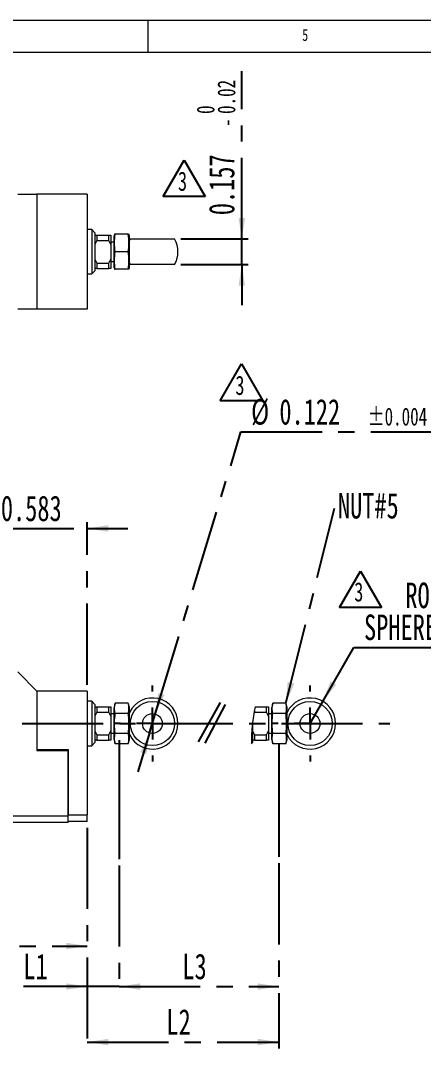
# Paper-space layout '시트2_ENG' of a CAD drawing. Header units: inches. Extents: x 0.2 to 16.3, y 0.2 to 11.5.
# Drawn here: x 7.48 to 9.97, y 5.16 to 11.5 of the extents above; entities that cross this region are included whole.
import ezdxf

# ---------------------------------------------------------------- set-up
doc = ezdxf.new("R2010")
doc.units = ezdxf.units.IN
doc.header["$MEASUREMENT"] = 0
doc.linetypes.add('CENTERX2', pattern=[0.8, 0.5, -0.1, 0.1, -0.1])
doc.layers.add('CENTER_LINE', color=7, linetype='CENTERX2')
doc.layers.add('DIMENSION', color=7, linetype='Continuous')
doc.styles.add('SLDTEXTSTYLE0', font='TXT', dxfattribs={"width": 0.7})
doc.styles.add('SLDTEXTSTYLE2', font='TXT', dxfattribs={"width": 0.75})
doc.dimstyles.new('SLDDIMSTYLE0', dxfattribs={"dimtxt": 0.15748, "dimasz": 0.13, "dimexe": 0, "dimexo": 0.0625, "dimgap": 0.03937, "dimtad": 1, "dimdec": 3, "dimrnd": 1e-09, "dimzin": 12, "dimdsep": 46, "dimtxsty": 'SLDTEXTSTYLE0', "dimsah": 1, "dimcen": 0.09, "dimadec": 0, "dimazin": 3, "dimtfac": 1, "dimtdec": 3, "dimtofl": 0, "dimtmove": 0, "dimatfit": 3, "dimfxl": 1, "dimfrac": 2, "dimtolj": 1, "dimtzin": 12, "dimarcsym": 0})
doc.dimstyles.new('SLDDIMSTYLE1', dxfattribs={"dimtxt": 0.15748, "dimasz": 0.13, "dimexe": 0, "dimexo": 0.0625, "dimgap": 0.03937, "dimtad": 1, "dimdec": 3, "dimrnd": 1e-09, "dimzin": 12, "dimdsep": 46, "dimtxsty": 'SLDTEXTSTYLE0', "dimsah": 1, "dimcen": 0.09, "dimadec": 0, "dimazin": 3, "dimtfac": 1, "dimtdec": 3, "dimtmove": 0, "dimatfit": 0, "dimfxl": 1, "dimfrac": 2, "dimtolj": 1, "dimtzin": 12, "dimarcsym": 0})
doc.dimstyles.new('SLDDIMSTYLE11', dxfattribs={"dimtxt": 0.15748, "dimasz": 0.13, "dimexe": 0, "dimexo": 0.0625, "dimgap": 0.03937, "dimtad": 0, "dimtih": 1, "dimtoh": 1, "dimdec": 3, "dimrnd": 1e-09, "dimdsep": 46, "dimtxsty": 'SLDTEXTSTYLE0', "dimsah": 1, "dimcen": 0, "dimadec": 0, "dimazin": 2, "dimtol": 1, "dimtp": 0.003937, "dimtm": 0.003937, "dimtfac": 1, "dimtdec": 3, "dimtmove": 0, "dimatfit": 3, "dimfxl": 1, "dimfrac": 2, "dimtolj": 1, "dimarcsym": 0})
doc.dimstyles.new('SLDDIMSTYLE13', dxfattribs={"dimtxt": 0.15748, "dimasz": 0.13, "dimexe": 0, "dimexo": 0.0625, "dimgap": 0.03937, "dimtad": 1, "dimdec": 3, "dimrnd": 1e-09, "dimdsep": 46, "dimtxsty": 'SLDTEXTSTYLE0', "dimsah": 1, "dimcen": 0.09, "dimadec": 0, "dimazin": 2, "dimtol": 1, "dimtm": 0.019685, "dimtfac": 1, "dimtdec": 3, "dimtmove": 0, "dimatfit": 0, "dimfxl": 1, "dimfrac": 2, "dimtolj": 1, "dimarcsym": 0})
doc.dimstyles.new('SLDDIMSTYLE14', dxfattribs={"dimtxt": 0.15748, "dimasz": 0.13, "dimexe": 0, "dimexo": 0.0625, "dimgap": 0.03937, "dimtad": 0, "dimtih": 1, "dimtoh": 1, "dimdec": 3, "dimrnd": 1e-09, "dimzin": 12, "dimdsep": 46, "dimtxsty": 'SLDTEXTSTYLE0', "dimsah": 1, "dimcen": 0, "dimadec": 0, "dimazin": 3, "dimtfac": 1, "dimtdec": 3, "dimtofl": 0, "dimtmove": 0, "dimatfit": 3, "dimfxl": 1, "dimfrac": 2, "dimtolj": 1, "dimtzin": 12, "dimarcsym": 0})
doc.dimstyles.new('SLDDIMSTYLE4', dxfattribs={"dimtxt": 0.15748, "dimasz": 0.13, "dimexe": 0, "dimexo": 0.0625, "dimgap": 0.03937, "dimtad": 1, "dimdec": 3, "dimrnd": 1e-09, "dimdsep": 46, "dimtxsty": 'SLDTEXTSTYLE0', "dimsah": 1, "dimcen": 0.09, "dimadec": 0, "dimazin": 2, "dimtfac": 1, "dimtdec": 3, "dimtmove": 0, "dimatfit": 0, "dimfxl": 1, "dimfrac": 2, "dimtolj": 1, "dimtzin": 12, "dimarcsym": 0})
doc.dimstyles.new('SLDDIMSTYLE9', dxfattribs={"dimtxt": 0.18, "dimasz": 0.13, "dimexe": 0, "dimexo": 0.0625, "dimgap": 0, "dimtad": 0, "dimtih": 1, "dimtoh": 1, "dimdec": 0, "dimrnd": 1e-09, "dimzin": 0, "dimdsep": 46, "dimtxsty": 'Standard', "dimsah": 1, "dimcen": 0.09, "dimadec": 0, "dimazin": 0, "dimtfac": 0.13, "dimtdec": 0, "dimtofl": 0, "dimtmove": 0, "dimatfit": 3, "dimfxl": 1, "dimfrac": 2, "dimtolj": 1, "dimtzin": 0, "dimarcsym": 0})

# ---------------------------------------------------------------- blocks, each defined once
blk = doc.blocks.new('_D_36')
at = {"layer": 'CENTER_LINE'}
for p, q in [((8.0907, 6.2879), (8.0907, 5.5014)), ((9.075, 6.3011), (9.075, 5.5014)), ((8.0907, 5.5408), (9.075, 5.5408))]:
    blk.add_line(p, q, dxfattribs=at)
for points in [[(8.0907, 5.5408), (8.2207, 5.5208), (8.2207, 5.5608)], [(9.075, 5.5408), (8.945, 5.5608), (8.945, 5.5208)]]:
    blk.add_solid(points, dxfattribs=at)
at = {"layer": 'CENTER_LINE', "insert": (8.4803, 5.7438), "char_height": 0.15748, "attachment_point": 1, "style": 'SLDTEXTSTYLE0'}
blk.add_mtext('L3', dxfattribs=at)
blk = doc.blocks.new('_D_37')
at = {"layer": 'CENTER_LINE'}
for p, q in [((7.8939, 6.52), (7.8939, 5.5014)), ((8.0907, 6.2879), (8.0907, 5.5014)), ((7.8939, 5.5408), (7.5, 5.5408)), ((8.0907, 5.5408), (7.8939, 5.5408)), ((8.0907, 5.5408), (8.3407, 5.5408))]:
    blk.add_line(p, q, dxfattribs=at)
for points in [[(7.8939, 5.5408), (7.7639, 5.5608), (7.7639, 5.5208)], [(8.0907, 5.5408), (8.2207, 5.5208), (8.2207, 5.5608)]]:
    blk.add_solid(points, dxfattribs=at)
at = {"layer": 'CENTER_LINE', "insert": (7.5, 5.7438), "char_height": 0.15748, "attachment_point": 1, "style": 'SLDTEXTSTYLE0'}
blk.add_mtext('L1', dxfattribs=at)
blk = doc.blocks.new('_D_38')
at = {"layer": 'CENTER_LINE'}
for p, q in [((7.8939, 6.52), (7.8939, 5.1594)), ((9.075, 6.3011), (9.075, 5.1594)), ((7.8939, 5.1988), (9.075, 5.1988))]:
    blk.add_line(p, q, dxfattribs=at)
for points in [[(7.8939, 5.1988), (8.0239, 5.1788), (8.0239, 5.2188)], [(9.075, 5.1988), (8.945, 5.2188), (8.945, 5.1788)]]:
    blk.add_solid(points, dxfattribs=at)
at = {"layer": 'CENTER_LINE', "insert": (8.3819, 5.4018), "char_height": 0.15748, "attachment_point": 1, "style": 'SLDTEXTSTYLE0'}
blk.add_mtext('L2', dxfattribs=at)
blk = doc.blocks.new('_D_42')
at = {"layer": 'CENTER_LINE'}
for p, q in [((7.2264, 7.4098), (7.2264, 7.6598)), ((7.2264, 7.4098), (7.2264, 6.5515)), ((7.2264, 6.5515), (7.2264, 6.3015))]:
    blk.add_line(p, q, dxfattribs=at)
for points in [[(7.2264, 7.4098), (7.2464, 7.5398), (7.2064, 7.5398)], [(7.2264, 6.5515), (7.2064, 6.4215), (7.2464, 6.4215)]]:
    blk.add_solid(points, dxfattribs=at)
at = {"layer": 'CENTER_LINE', "insert": (7.0234, 6.7392), "char_height": 0.15748, "attachment_point": 1, "rotation": 90, "style": 'SLDTEXTSTYLE0'}
blk.add_mtext('0.858', dxfattribs=at)
blk = doc.blocks.new('_D_43')
at = {"layer": 'CENTER_LINE'}
for p, q in [((7.3112, 8.3649), (7.0612, 8.3649)), ((7.3112, 7.5968), (7.3112, 8.4043)), ((7.3112, 8.3649), (7.8939, 8.3649)), ((7.8939, 7.4019), (7.8939, 8.4043)), ((7.8939, 8.3649), (8.1439, 8.3649))]:
    blk.add_line(p, q, dxfattribs=at)
for points in [[(7.3112, 8.3649), (7.1812, 8.3849), (7.1812, 8.3449)], [(7.8939, 8.3649), (8.0239, 8.3449), (8.0239, 8.3849)]]:
    blk.add_solid(points, dxfattribs=at)
at = {"layer": 'CENTER_LINE', "insert": (7.3611, 8.5679), "char_height": 0.15748, "attachment_point": 1, "style": 'SLDTEXTSTYLE0'}
blk.add_mtext('0.583', dxfattribs=at)
blk = doc.blocks.new('_D_44')
at = {"layer": 'CENTER_LINE'}
for p, q in [((4.4766, 6.961), (4.4766, 5.7514)), ((7.8939, 6.52), (7.8939, 5.7514)), ((4.4766, 5.7908), (7.8939, 5.7908))]:
    blk.add_line(p, q, dxfattribs=at)
for points in [[(4.4766, 5.7908), (4.6066, 5.7708), (4.6066, 5.8108)], [(7.8939, 5.7908), (7.7639, 5.8108), (7.7639, 5.7708)]]:
    blk.add_solid(points, dxfattribs=at)
at = {"layer": 'CENTER_LINE', "insert": (5.9438, 5.9938), "char_height": 0.15748, "attachment_point": 1, "style": 'SLDTEXTSTYLE0'}
blk.add_mtext('3.417', dxfattribs=at)
blk = doc.blocks.new('_D_53')
at = {"layer": 'CENTER_LINE'}
for p, q in [((8.3132, 7.2209), (8.8416, 8.96)), ((8.8416, 8.96), (10.6182, 8.96)), ((8.2777, 7.1041), (8.3132, 7.2209)), ((8.2777, 7.1041), (8.2051, 6.8649))]:
    blk.add_line(p, q, dxfattribs=at)
for points in [[(8.3132, 7.2209), (8.3701, 7.3395), (8.3319, 7.3511)], [(8.2777, 7.1041), (8.2208, 6.9856), (8.2591, 6.9739)]]:
    blk.add_solid(points, dxfattribs=at)
at = {"layer": 'CENTER_LINE', "attachment_point": 1, "style": 'SLDTEXTSTYLE0'}
for s, insert, char_height in [('%%c', (8.9041, 9.163), 0.15748), ('0.122', (9.0785, 9.163), 0.15748), ('HOLE', (10.1266, 9.163), 0.15748), ('±0.004', (9.6224, 9.1099), 0.11024)]:
    blk.add_mtext(s, dxfattribs=dict(at, insert=insert, char_height=char_height))
blk = doc.blocks.new('SW_NOTE_0_17')
at = {"layer": 'CENTER_LINE', "color": 0}
for p, q in [((-0.0907, -0.0025), (0.0383, 0.2211)), ((0.0383, 0.2211), (0.1674, -0.0025)), ((0.1674, -0.0025), (-0.0907, -0.0025))]:
    blk.add_line(p, q, dxfattribs=at)
at = {"layer": 'CENTER_LINE', "color": 0, "insert": (0, 0.1523), "char_height": 0.1181, "attachment_point": 1, "style": 'SLDTEXTSTYLE0'}
blk.add_mtext('3', dxfattribs=at)
blk = doc.blocks.new('SW_CENTERMARKSYMBOL_12')
at = {"layer": 'CENTER_LINE', "color": 0}
for p, q in [((0, 0.1969), (0, 0.2348)), ((0, 0), (0, 0.0984)), ((-0.1969, 0), (-0.2348, 0)), ((0, 0), (-0.0984, 0)), ((0, 0), (0, -0.0984)), ((0, 0), (0.0984, 0)), ((0.1969, 0), (0.2348, 0)), ((0, -0.1969), (0, -0.2348))]:
    blk.add_line(p, q, dxfattribs=at)
blk = doc.blocks.new('_D_62')
at = {"layer": 'CENTER_LINE'}
for p, q in [((8.8467, 10.1495), (8.8467, 11.1846)), ((8.4712, 10.1495), (8.886, 10.1495)), ((8.8467, 9.992), (8.8467, 10.1495)), ((8.4712, 9.992), (8.886, 9.992)), ((8.8467, 9.992), (8.8467, 9.742))]:
    blk.add_line(p, q, dxfattribs=at)
for points in [[(8.8467, 10.1495), (8.8667, 10.2795), (8.8267, 10.2795)], [(8.8467, 9.992), (8.8267, 9.862), (8.8667, 9.862)]]:
    blk.add_solid(points, dxfattribs=at)
at = {"layer": 'CENTER_LINE', "attachment_point": 1, "rotation": 90, "style": 'SLDTEXTSTYLE0'}
for s, insert, char_height in [('0.02', (8.6967, 10.9204), 0.11024), ('0', (8.5683, 10.9204), 0.1102), ('-', (8.6967, 10.8401), 0.1102), ('0.157', (8.6437, 10.2962), 0.15748)]:
    blk.add_mtext(s, dxfattribs=dict(at, insert=insert, char_height=char_height))
blk = doc.blocks.new('SW_NOTE_0_19')
at = {"layer": 'CENTER_LINE', "color": 0}
for p, q in [((-0.0909, -0.0012), (0.0381, 0.2223)), ((0.0381, 0.2223), (0.1672, -0.0012)), ((0.1672, -0.0012), (-0.0909, -0.0012))]:
    blk.add_line(p, q, dxfattribs=at)
at = {"layer": 'CENTER_LINE', "color": 0, "insert": (0, 0.1523), "char_height": 0.1181, "attachment_point": 1, "style": 'SLDTEXTSTYLE0'}
blk.add_mtext('3', dxfattribs=at)
blk = doc.blocks.new('SW_NOTE_0_20')
at = {"layer": 'CENTER_LINE', "color": 0}
for p, q in [((-0.0943, -0.003), (0.0374, 0.2252)), ((0.0374, 0.2252), (0.1691, -0.003)), ((0.1691, -0.003), (-0.0943, -0.003))]:
    blk.add_line(p, q, dxfattribs=at)
at = {"layer": 'CENTER_LINE', "color": 0, "insert": (0, 0.1523), "char_height": 0.1181, "attachment_point": 1, "style": 'SLDTEXTSTYLE0'}
blk.add_mtext('3', dxfattribs=at)
blk = doc.blocks.new('_D_70')
at = {"layer": 'CENTER_LINE'}
for p, q in [((9.3462, 7.2989), (9.5382, 7.6315)), ((9.5382, 7.6315), (11.7005, 7.6315)), ((9.2674, 7.1625), (9.3462, 7.2989))]:
    blk.add_line(p, q, dxfattribs=at)
blk.add_solid([(9.3462, 7.2989), (9.4285, 7.4015), (9.3938, 7.4215)], dxfattribs=at)
at = {"layer": 'CENTER_LINE', "char_height": 0.15748, "attachment_point": 1, "style": 'SLDTEXTSTYLE0'}
for s, insert in [('ROD END TIP SUS', (9.8557, 8.0313)), ('SPHERE R0.157', (9.6007, 7.8345)), ('%%p', (11.0464, 7.8345)), ('0.004', (11.2156, 7.8345))]:
    blk.add_mtext(s, dxfattribs=dict(at, insert=insert))
blk = doc.blocks.new('SW_NOTE_0_23')
at = {"layer": 'CENTER_LINE', "color": 0, "insert": (0.0205, 0.0932), "char_height": 0.15748, "attachment_point": 1, "style": 'SLDTEXTSTYLE0'}
blk.add_mtext('NUT#5', dxfattribs=at)
blk = doc.blocks.new('SW_CENTERMARKSYMBOL_21')
at = {"layer": 'CENTER_LINE', "color": 0}
for p, q in [((0, 0.1969), (0, 0.2348)), ((0, 0), (0, 0.0984)), ((-0.1969, 0), (-0.2348, 0)), ((0, 0), (-0.0984, 0)), ((0, 0), (0, -0.0984)), ((0, 0), (0.0984, 0)), ((0.1969, 0), (0.2348, 0)), ((0, -0.1969), (0, -0.2348))]:
    blk.add_line(p, q, dxfattribs=at)

psp = doc.layouts.new('시트2_ENG')

# ---------------------------------------------------------------- linework, layer by layer
at = {"color": 7, "linetype": 'Continuous', "lineweight": 18}
for p, q in [((16.3386, 11.4961), (0.1969, 11.4961)), ((8.2677, 11.4961), (8.2677, 11.2992)), ((16.1516, 11.2992), (0.3937, 11.2992)), ((7.4648, 10.4251), (7.5829, 10.4251)), ((7.5829, 10.4251), (7.5829, 9.7165)), ((7.8939, 10.4251), (7.5829, 10.4251)), ((7.8939, 10.4251), (7.8939, 9.7165)), ((7.9215, 10.2078), (7.8939, 10.2078)), ((7.9411, 10.1881), (7.9215, 10.2078)), ((7.9215, 10.2078), (7.9215, 9.9338)), ((7.9411, 10.1881), (7.9411, 9.9535)), ((7.9411, 10.1729), (7.953, 10.1729)), ((7.953, 10.1406), (7.9411, 10.1164)), ((7.953, 10.1729), (7.953, 10.1406)), ((7.953, 10.1729), (8.0278, 10.1729)), ((7.953, 10.1406), (8.0278, 10.1406)), ((8.0278, 10.1406), (8.0278, 10.1729)), ((8.0278, 10.1729), (8.0396, 10.1729)), ((8.0396, 10.1165), (8.0278, 10.1406)), ((8.0396, 10.1729), (8.0396, 10.1165)), ((8.0619, 10.1791), (8.0593, 10.1692)), ((8.0593, 9.9724), (8.0593, 10.1692)), ((8.1466, 10.1791), (8.0664, 10.1791)), ((8.1537, 10.1692), (8.1511, 10.1791)), ((8.1537, 9.9724), (8.1537, 10.1692)), ((8.1591, 10.1495), (8.4319, 10.1495)), ((8.0593, 10.1298), (8.0396, 10.1298)), ((8.0396, 10.1165), (8.0396, 10.0246)), ((7.9411, 10.0246), (7.953, 10.0005)), ((8.0278, 10.0005), (8.0396, 10.0246)), ((8.0396, 10.0246), (8.0396, 9.9682)), ((8.1466, 10.0708), (8.0664, 10.0708)), ((7.9215, 9.9338), (7.9411, 9.9535)), ((7.953, 9.9682), (7.9411, 9.9682)), ((7.953, 10.0005), (8.0278, 10.0005)), ((7.953, 10.0005), (7.953, 9.9682)), ((7.953, 9.9682), (8.0278, 9.9682)), ((8.0278, 9.9682), (8.0278, 10.0005)), ((8.0396, 9.9682), (8.0278, 9.9682)), ((8.0396, 10.0117), (8.0593, 10.0117)), ((8.0593, 9.9724), (8.0619, 9.9625)), ((8.1466, 9.9625), (8.0664, 9.9625)), ((8.1511, 9.9625), (8.1537, 9.9724)), ((8.4319, 9.992), (8.1591, 9.992)), ((7.8939, 9.9338), (7.9215, 9.9338)), ((7.5829, 9.7165), (7.4648, 9.7165)), ((7.8939, 9.7165), (7.5829, 9.7165)), ((7.5829, 7.3625), (7.4648, 7.4806)), ((7.5829, 7.3625), (7.5829, 7.0015)), ((7.8939, 7.3625), (7.5829, 7.3625)), ((7.5829, 7.3625), (7.5829, 6.9964)), ((7.8939, 7.3625), (7.8939, 6.5987)), ((7.9215, 7.2995), (7.8939, 7.2995)), ((7.9411, 7.2798), (7.9215, 7.2995)), ((7.9215, 7.2995), (7.9215, 7.0258)), ((8.0664, 7.2875), (8.0593, 7.2609)), ((8.1466, 7.2875), (8.0664, 7.2875)), ((8.1537, 7.2609), (8.1466, 7.2875)), ((9.0383, 7.2875), (9.0312, 7.2609)), ((9.1186, 7.2875), (9.0383, 7.2875)), ((9.1257, 7.2609), (9.1186, 7.2875)), ((7.9411, 7.2798), (7.9411, 7.0454)), ((7.9411, 7.2649), (7.953, 7.2649)), ((7.953, 7.2325), (7.9411, 7.2085)), ((7.953, 7.2649), (7.953, 7.2325)), ((7.953, 7.2649), (8.0278, 7.2649)), ((7.953, 7.2325), (8.0278, 7.2325)), ((8.0278, 7.2325), (8.0278, 7.2649)), ((8.0278, 7.2649), (8.0396, 7.2649)), ((8.0396, 7.2085), (8.0278, 7.2325)), ((8.0396, 7.2649), (8.0396, 7.2085)), ((8.0593, 7.1625), (8.0593, 7.2609)), ((8.1466, 7.225), (8.0664, 7.225)), ((8.1537, 7.1625), (8.1537, 7.2609)), ((8.9249, 7.2325), (8.9231, 7.2288)), ((8.9249, 7.2394), (8.9249, 7.2325)), ((8.9249, 7.2325), (8.9997, 7.2325)), ((8.9296, 7.2649), (8.9997, 7.2649)), ((8.9997, 7.2325), (8.9997, 7.2649)), ((8.9997, 7.2649), (9.0115, 7.2649)), ((9.0115, 7.2085), (8.9997, 7.2325)), ((9.0115, 7.2649), (9.0115, 7.2085)), ((9.0312, 7.1625), (9.0312, 7.2609)), ((9.1186, 7.225), (9.0383, 7.225)), ((9.1257, 7.1625), (9.1257, 7.2609)), ((8.0593, 7.2216), (8.0396, 7.2216)), ((8.0396, 7.2085), (8.0396, 7.1166)), ((8.0593, 7.0641), (8.0593, 7.1625)), ((8.1537, 7.0641), (8.1537, 7.1625)), ((8.9131, 7.1638), (8.9131, 7.0454)), ((9.0312, 7.2216), (9.0115, 7.2216)), ((9.0115, 7.2085), (9.0115, 7.1166)), ((9.0312, 7.0641), (9.0312, 7.1625)), ((9.1257, 7.0641), (9.1257, 7.1625)), ((7.9411, 7.1165), (7.953, 7.0925)), ((8.0278, 7.0925), (8.0396, 7.1166)), ((8.0396, 7.1166), (8.0396, 7.0601)), ((8.0396, 7.1035), (8.0593, 7.1035)), ((8.1466, 7.1), (8.0664, 7.1)), ((8.9131, 7.1165), (8.9249, 7.0925)), ((8.9997, 7.0925), (9.0115, 7.1166)), ((9.0115, 7.1166), (9.0115, 7.0601)), ((9.0115, 7.1035), (9.0312, 7.1035)), ((9.1186, 7.1), (9.0383, 7.1)), ((7.9215, 7.0255), (7.9411, 7.0452)), ((7.953, 7.0601), (7.9411, 7.0601)), ((7.9411, 7.0454), (7.9411, 7.0452)), ((7.953, 7.0925), (8.0278, 7.0925)), ((7.953, 7.0925), (7.953, 7.0601)), ((7.953, 7.0601), (8.0278, 7.0601)), ((8.0278, 7.0601), (8.0278, 7.0925)), ((8.0396, 7.0601), (8.0278, 7.0601)), ((8.0593, 7.0641), (8.0664, 7.0375)), ((8.1466, 7.0375), (8.0664, 7.0375)), ((8.1466, 7.0375), (8.1537, 7.0641)), ((8.9062, 7.0383), (8.9131, 7.0452)), ((8.9249, 7.0601), (8.9131, 7.0601)), ((8.9131, 7.0454), (8.9131, 7.0452)), ((8.9249, 7.0925), (8.9997, 7.0925)), ((8.9249, 7.0925), (8.9249, 7.0601)), ((8.9249, 7.0601), (8.9997, 7.0601)), ((8.9997, 7.0601), (8.9997, 7.0925)), ((9.0115, 7.0601), (8.9997, 7.0601)), ((9.0312, 7.0641), (9.0383, 7.0375)), ((9.1186, 7.0375), (9.0383, 7.0375)), ((9.1186, 7.0375), (9.1257, 7.0641)), ((7.5829, 7.0015), (7.7758, 7.0015)), ((7.5829, 6.9964), (7.7758, 6.9964)), ((7.7758, 7.0015), (7.7758, 6.5987)), ((7.7758, 6.5909), (7.7758, 6.9964)), ((7.8939, 7.0255), (7.9215, 7.0255)), ((7.9215, 7.0258), (7.9215, 7.0255)), ((7.7758, 6.5909), (5.0593, 6.5909)), ((7.7758, 6.5987), (7.8939, 6.5987)), ((7.7758, 6.5515), (7.7758, 6.5909)), ((7.8939, 6.5594), (7.8939, 6.5987)), ((7.7758, 6.5515), (5.0593, 6.5515)), ((7.8939, 6.5594), (7.7758, 6.5594))]:
    psp.add_line(p, q, dxfattribs=at)
for centre, radius in [((8.2955, 7.1625), 0.1364), ((9.2674, 7.1625), 0.1364), ((8.2955, 7.1625), 0.061), ((9.2674, 7.1625), 0.061)]:
    psp.add_circle(centre, radius, dxfattribs=at)
for centre, radius, start, end in [((8.2955, 10.0708), 0.1575, 150, 154.15807), ((8.2955, 10.0708), 0.1575, 330, 30), ((8.2955, 10.0708), 0.1575, 205.84193, 210), ((8.2955, 7.1625), 0.1575, 205.84193, 154.15807), ((9.2674, 7.1625), 0.1575, 205.84193, 154.15807), ((9.8704, 7.0534), 0.9643, 167.33144, 180.89541)]:
    psp.add_arc(centre, radius, start, end, dxfattribs=at)
for points, knots in [([(8.0664, 10.1791), (8.0639, 10.1791), (8.0611, 10.1791), (8.0622, 10.1791), (8.0624, 10.1791)], [0, 0, 0, 0, 0.86687, 1, 1, 1, 1]), ([(8.0664, 10.0708), (8.0641, 10.0887), (8.0596, 10.1247), (8.0641, 10.1608), (8.0664, 10.1791)], [0, 0, 0, 0, 0.495216, 1, 1, 1, 1]), ([(8.1466, 10.0708), (8.1488, 10.0887), (8.1533, 10.1247), (8.1489, 10.1608), (8.1466, 10.1791)], [0, 0, 0, 0, 0.495216, 1, 1, 1, 1]), ([(8.1466, 10.1791), (8.1491, 10.1791), (8.1519, 10.1791), (8.1508, 10.1791), (8.1506, 10.1791)], [0, 0, 0, 0, 0.86687, 1, 1, 1, 1]), ([(8.0664, 9.9625), (8.0641, 9.9804), (8.0596, 10.0165), (8.0641, 10.0526), (8.0664, 10.0708)], [0, 0, 0, 0, 0.495216, 1, 1, 1, 1]), ([(8.1466, 9.9625), (8.1488, 9.9804), (8.1533, 10.0165), (8.1489, 10.0526), (8.1466, 10.0708)], [0, 0, 0, 0, 0.495216, 1, 1, 1, 1]), ([(8.0623, 9.9625), (8.0622, 9.9625), (8.061, 9.9625), (8.0639, 9.9625), (8.0664, 9.9625)], [0, 0, 0, 0, 0.1198999, 1, 1, 1, 1]), ([(8.1507, 9.9625), (8.1508, 9.9625), (8.1519, 9.9625), (8.1491, 9.9625), (8.1466, 9.9625)], [0, 0, 0, 0, 0.1198999, 1, 1, 1, 1]), ([(8.0664, 7.225), (8.0641, 7.2353), (8.0596, 7.2562), (8.0641, 7.277), (8.0664, 7.2875)], [0, 0, 0, 0, 0.495216, 1, 1, 1, 1]), ([(8.1466, 7.225), (8.1488, 7.2353), (8.1533, 7.2562), (8.1489, 7.277), (8.1466, 7.2875)], [0, 0, 0, 0, 0.495216, 1, 1, 1, 1]), ([(9.0383, 7.225), (9.0361, 7.2353), (9.0316, 7.2562), (9.0361, 7.277), (9.0383, 7.2875)], [0, 0, 0, 0, 0.495288, 1, 1, 1, 1]), ([(9.1186, 7.225), (9.1208, 7.2353), (9.1253, 7.2562), (9.1208, 7.277), (9.1186, 7.2875)], [0, 0, 0, 0, 0.495288, 1, 1, 1, 1]), ([(8.0664, 7.1), (8.0657, 7.1053), (8.0628, 7.1285), (8.0605, 7.1704), (8.0644, 7.2067), (8.0664, 7.225)], [0, 0, 0, 0, 0.126972, 0.560077, 1, 1, 1, 1]), ([(8.1466, 7.1), (8.1473, 7.1053), (8.1502, 7.1285), (8.1525, 7.1704), (8.1486, 7.2067), (8.1466, 7.225)], [0, 0, 0, 0, 0.126972, 0.560077, 1, 1, 1, 1]), ([(9.0383, 7.1), (9.0377, 7.1053), (9.0347, 7.1285), (9.0324, 7.1704), (9.0364, 7.2067), (9.0383, 7.225)], [0, 0, 0, 0, 0.126971, 0.560077, 1, 1, 1, 1]), ([(9.1186, 7.1), (9.1192, 7.1053), (9.1222, 7.1285), (9.1245, 7.1704), (9.1205, 7.2067), (9.1186, 7.225)], [0, 0, 0, 0, 0.126971, 0.560077, 1, 1, 1, 1]), ([(8.0664, 7.0375), (8.0641, 7.0478), (8.0596, 7.0686), (8.0641, 7.0895), (8.0664, 7.1)], [0, 0, 0, 0, 0.4952157, 1, 1, 1, 1]), ([(8.1466, 7.0375), (8.1488, 7.0478), (8.1533, 7.0686), (8.1489, 7.0895), (8.1466, 7.1)], [0, 0, 0, 0, 0.495216, 1, 1, 1, 1]), ([(9.0383, 7.0375), (9.0361, 7.0478), (9.0316, 7.0686), (9.0361, 7.0895), (9.0383, 7.1)], [0, 0, 0, 0, 0.4952878, 1, 1, 1, 1]), ([(9.1186, 7.0375), (9.1208, 7.0478), (9.1253, 7.0686), (9.1208, 7.0895), (9.1186, 7.1)], [0, 0, 0, 0, 0.4952878, 1, 1, 1, 1])]:
    psp.add_open_spline(points, degree=3, knots=knots, dxfattribs=at)
at = {"layer": 'CENTER_LINE'}
psp.add_line((4.292, 7.1625), (9.7604, 7.1625), dxfattribs=at)
at = {"layer": 'DIMENSION'}
for p, q in [((8.7128, 7.2926), (8.5783, 7.0506)), ((8.7442, 7.2792), (8.6187, 7.0416)), ((8.0907, 7.06), (8.0907, 6.3273)), ((9.075, 7.042), (9.075, 6.3405))]:
    psp.add_line(p, q, dxfattribs=at)

# ---------------------------------------------------------------- block references
at = {"layer": 'CENTER_LINE'}
for name, p in [('SW_NOTE_0_19', (8.4531, 10.4127)), ('SW_NOTE_0_20', (8.8071, 9.1542)), ('SW_NOTE_0_23', (9.419, 8.4907)), ('SW_NOTE_0_17', (9.5403, 7.8811)), ('SW_CENTERMARKSYMBOL_12', (8.2955, 7.1625)), ('SW_CENTERMARKSYMBOL_21', (9.2674, 7.1625))]:
    psp.add_blockref(name, p, dxfattribs=at)

# ---------------------------------------------------------------- texts
at = {"color": 7, "linetype": 'Continuous', "lineweight": 0, "insert": (9.2192, 11.4436), "char_height": 0.0729, "attachment_point": 1, "style": 'SLDTEXTSTYLE2'}
psp.add_mtext('5', dxfattribs=at)

# ---------------------------------------------------------------- dimensions: what is measured, and where the dimension line sits
at = {"layer": 'CENTER_LINE'}
for base, p1, p2, dimstyle, picture, middle in [((8.84665, 10.14953), (8.43185, 9.99205), (8.43185, 10.14953), 'SLDDIMSTYLE13', '_D_62', (8.84665, 10.74041)), ((7.2264, 6.5515), (7.1636, 7.4098), (7.7758, 6.5515), 'SLDDIMSTYLE4', '_D_42', (7.2264, 6.9806))]:
    dim = psp.add_linear_dim(base=base, p1=p1, p2=p2, angle=90, dimstyle=dimstyle, dxfattribs=at)
    dim.commit()
    dim.dimension.update_dxf_attribs({"geometry": picture, "text_midpoint": middle, "dimtype": 160})
dim = psp.add_diameter_dim_2p(p1=(8.3132, 7.2209), p2=(8.2777, 7.1041), text='<> HOLE', dimstyle='SLDDIMSTYLE11', dxfattribs=at)
dim.commit()
dim.dimension.update_dxf_attribs({"geometry": '_D_53', "text_midpoint": (9.7612, 9.0715), "dimtype": 163})
for base, p1, p2, dimstyle, picture, middle in [((7.8939, 8.3649), (7.3112, 7.5574), (7.8939, 7.3625), 'SLDDIMSTYLE4', '_D_43', (7.6026, 8.3649)), ((7.8939, 5.7908), (4.4766, 7.0004), (7.8939, 6.5594), 'SLDDIMSTYLE0', '_D_44', (6.1852, 5.7908))]:
    dim = psp.add_linear_dim(base=base, p1=p1, p2=p2, dimstyle=dimstyle, dxfattribs=at)
    dim.commit()
    dim.dimension.update_dxf_attribs({"geometry": picture, "text_midpoint": middle, "dimtype": 160})
dim = psp.add_radius_dim(center=(9.2674, 7.1625), mpoint=(9.3462, 7.2989), text='ROD END TIP SUS\\PSPHERE R0.157 %%p 0.004', dimstyle='SLDDIMSTYLE14', dxfattribs=at)
dim.commit()
dim.dimension.update_dxf_attribs({"geometry": '_D_70', "text_midpoint": (10.6506, 7.8217), "dimtype": 164})
for base, p1, p2, text, dimstyle, picture, middle in [((7.8939, 5.5408), (8.0907, 6.3273), (7.8939, 6.5594), 'L1', 'SLDDIMSTYLE1', '_D_37', (7.6026, 5.5408)), ((9.075, 5.1988), (7.8939, 6.5594), (9.075, 6.3405), 'L2', 'SLDDIMSTYLE0', '_D_38', (8.4844, 5.1988)), ((9.075, 5.5408), (8.0907, 6.3273), (9.075, 6.3405), 'L3', 'SLDDIMSTYLE0', '_D_36', (8.5829, 5.5408))]:
    dim = psp.add_linear_dim(base=base, p1=p1, p2=p2, text=text, dimstyle=dimstyle, dxfattribs=at)
    dim.commit()
    dim.dimension.update_dxf_attribs({"geometry": picture, "text_midpoint": middle, "dimtype": 160})

# ---------------------------------------------------------------- leaders
psp.add_leader([(9.1186, 7.2875), (9.419, 8.4907)], dimstyle='SLDDIMSTYLE9', dxfattribs=at)

doc.saveas('drawing.dxf')
